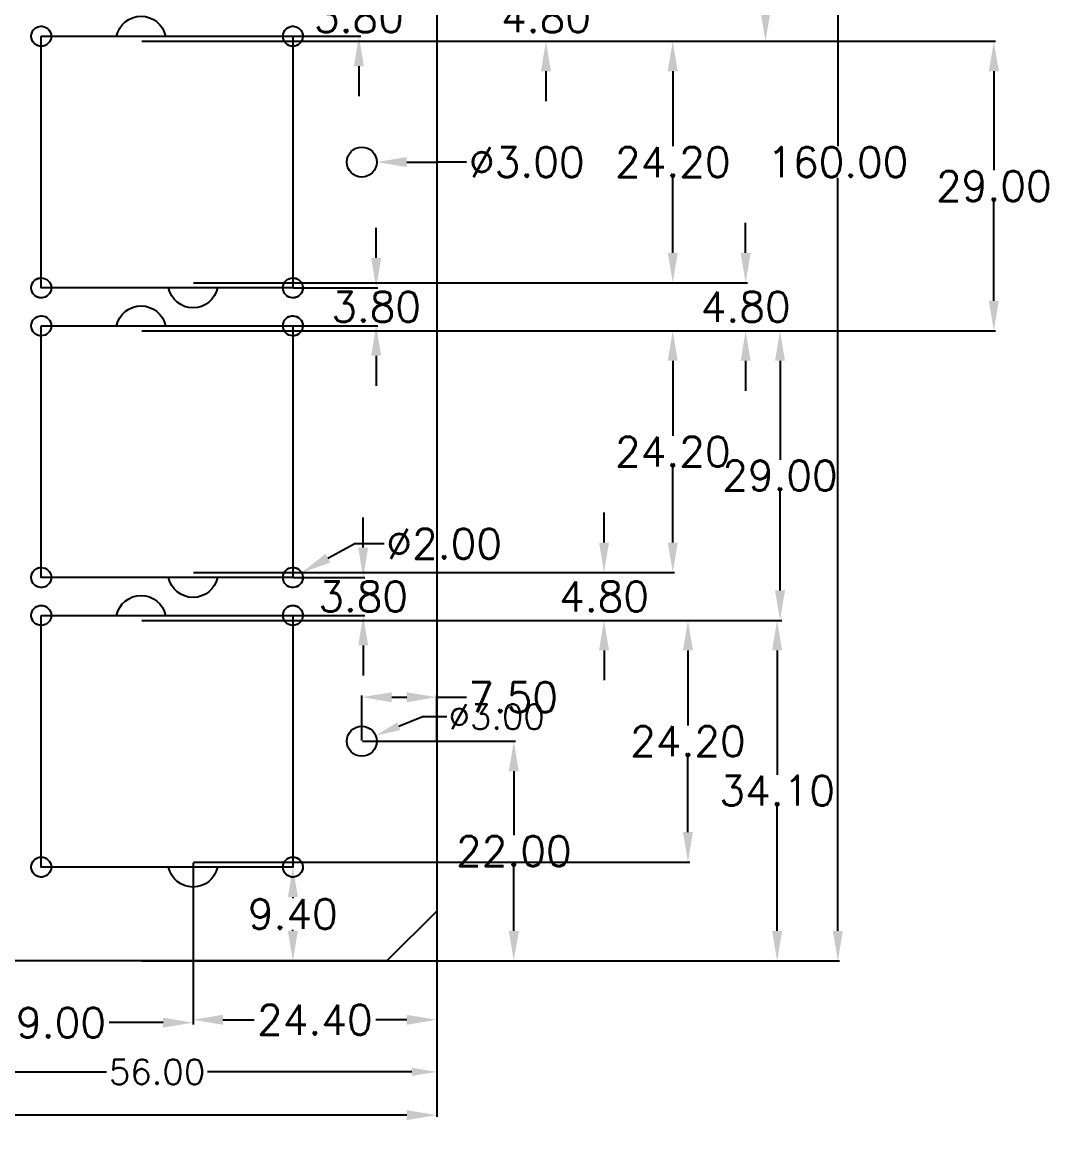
# Model space of a CAD drawing. Header units: millimetres. Extents: x -257 to 257, y -194 to 194.
# Drawn here: x 43.5 to 146.2, y -97.4 to 14 of the extents above; entities that cross this region are included whole.
import ezdxf

# ---------------------------------------------------------------- set-up
doc = ezdxf.new("R2010")
doc.units = ezdxf.units.MM
for name, color, linetype in [('Corner holes', 6, 'Continuous'), ('Glass holder', 1, 'Continuous'), ('Glass holder dimensions', 7, 'Continuous'), ('Square cut-outs', 7, 'Continuous')]:
    doc.layers.add(name, color=color, linetype=linetype)
doc.styles.get("Standard").update_dxf_attribs({"font": 'txt_____.ttf'})
doc.dimstyles.new('COPY_1_OF_STANDARD', dxfattribs={"dimtxt": 2.5, "dimasz": 2.5, "dimexe": 0.09, "dimexo": 0.031, "dimgap": 0.045, "dimtad": 0, "dimtih": 1, "dimtoh": 1, "dimzin": 0, "dimdsep": 46, "dimtxsty": 'Standard', "dimsah": 1, "dimcen": 0, "dimadec": 0, "dimazin": 0, "dimtfac": 1, "dimtdec": 4, "dimtofl": 0, "dimtmove": 0, "dimatfit": 3, "dimfxl": 1, "dimtolj": 1, "dimtzin": 0, "dimarcsym": 0})
doc.dimstyles.get("Standard").update_dxf_attribs({"dimtxt": 3, "dimasz": 3, "dimexe": 0.18, "dimexo": 0.063, "dimgap": 0.09, "dimtad": 0, "dimtih": 1, "dimtoh": 1, "dimzin": 0, "dimdsep": 46, "dimtxsty": 'Standard', "dimsah": 1, "dimcen": 0, "dimadec": 0, "dimazin": 0, "dimtfac": 1, "dimtdec": 4, "dimtofl": 0, "dimtmove": 0, "dimatfit": 3, "dimfxl": 1, "dimtolj": 1, "dimtzin": 0, "dimarcsym": 0})

# ---------------------------------------------------------------- blocks, each defined once
blk = doc.blocks.new('*D95')
at = {"layer": 'Defpoints', "color": 0, "transparency": 16777216}
for p in [(-85, -79.94), (85, -80), (85, -95.44)]:
    blk.add_point(p, dxfattribs=at)
at = {"layer": 'Glass holder dimensions', "color": 0, "linetype": 'ByBlock', "lineweight": -2, "transparency": 16777216}
for p, q in [((-85, -80), (-85, -95.62)), ((85, -80.06), (85, -95.62)), ((-82, -95.44), (-5.88, -95.44)), ((82, -95.44), (5.88, -95.44))]:
    blk.add_line(p, q, dxfattribs=at)
at = {"layer": 'Glass holder dimensions', "color": 0, "transparency": 16777216}
for points in [[(-82, -94.94), (-82, -95.94), (-85, -95.44)], [(82, -95.94), (82, -94.94), (85, -95.44)]]:
    blk.add_solid(points, dxfattribs=at)
at = {"layer": 'Glass holder dimensions', "color": 0, "transparency": 16777216, "insert": (0, -95.44), "char_height": 3, "attachment_point": 5}
blk.add_mtext('\\A1;170.0', dxfattribs=at)
blk = doc.blocks.new('*D100')
at = {"layer": 'Defpoints', "color": 0, "transparency": 16777216}
for p in [(31.6, -70.1), (60.6, -70.1), (60.6, -86.18)]:
    blk.add_point(p, dxfattribs=at)
at = {"layer": 'Glass holder dimensions', "color": 0, "linetype": 'ByBlock', "lineweight": -2, "transparency": 16777216}
for p, q in [((31.6, -70.16), (31.6, -86.36)), ((60.6, -70.16), (60.6, -86.36)), ((34.6, -86.18), (40.01, -86.18)), ((57.6, -86.18), (52.19, -86.18))]:
    blk.add_line(p, q, dxfattribs=at)
at = {"layer": 'Glass holder dimensions', "color": 0, "transparency": 16777216}
for points in [[(34.6, -85.68), (34.6, -86.68), (31.6, -86.18)], [(57.6, -86.68), (57.6, -85.68), (60.6, -86.18)]]:
    blk.add_solid(points, dxfattribs=at)
at = {"layer": 'Glass holder dimensions', "color": 0, "transparency": 16777216, "insert": (46.1, -86.18), "char_height": 3, "attachment_point": 5}
blk.add_mtext('\\A1;29.00', dxfattribs=at)
blk = doc.blocks.new('*D101')
at = {"layer": 'Defpoints', "color": 0, "transparency": 16777216}
for p in [(60.6, -70.1), (85, -70.1), (85, -85.89)]:
    blk.add_point(p, dxfattribs=at)
at = {"layer": 'Glass holder dimensions', "color": 0, "linetype": 'ByBlock', "lineweight": -2, "transparency": 16777216}
for p, q in [((60.6, -70.16), (60.6, -86.07)), ((85, -70.16), (85, -86.07)), ((63.6, -85.89), (66.71, -85.89)), ((82, -85.89), (78.89, -85.89))]:
    blk.add_line(p, q, dxfattribs=at)
at = {"layer": 'Glass holder dimensions', "color": 0, "transparency": 16777216}
for points in [[(63.6, -85.39), (63.6, -86.39), (60.6, -85.89)], [(82, -86.39), (82, -85.39), (85, -85.89)]]:
    blk.add_solid(points, dxfattribs=at)
at = {"layer": 'Glass holder dimensions', "color": 0, "transparency": 16777216, "insert": (72.8, -85.89), "char_height": 3, "attachment_point": 5}
blk.add_mtext('\\A1;24.40', dxfattribs=at)
blk = doc.blocks.new('*D113')
at = {"layer": 'Defpoints', "color": 0, "transparency": 16777216}
for p in [(85, -53.59), (77.5, -58), (85, -58)]:
    blk.add_point(p, dxfattribs=at)
at = {"layer": 'Glass holder dimensions', "color": 0, "linetype": 'ByBlock', "lineweight": -2, "transparency": 16777216}
for p, q in [((77.5, -57.94), (77.5, -53.41)), ((85, -57.94), (85, -53.41)), ((80.5, -53.59), (82, -53.59)), ((85, -53.59), (88, -53.59))]:
    blk.add_line(p, q, dxfattribs=at)
at = {"layer": 'Glass holder dimensions', "color": 0, "transparency": 16777216}
for points in [[(80.5, -53.09), (80.5, -54.09), (77.5, -53.59)], [(82, -54.09), (82, -53.09), (85, -53.59)]]:
    blk.add_solid(points, dxfattribs=at)
at = {"layer": 'Glass holder dimensions', "color": 0, "transparency": 16777216, "insert": (92.66, -53.59), "char_height": 3, "attachment_point": 5}
blk.add_mtext('\\A1;7.50', dxfattribs=at)
blk = doc.blocks.new('*D114')
at = {"layer": 'Defpoints', "color": 0, "transparency": 16777216}
for p in [(77.5, -58), (77.5, -80), (92.72, -80)]:
    blk.add_point(p, dxfattribs=at)
at = {"layer": 'Glass holder dimensions', "color": 0, "linetype": 'ByBlock', "lineweight": -2, "transparency": 16777216}
for p, q in [((77.56, -58), (92.9, -58)), ((92.72, -61), (92.72, -67.41)), ((92.72, -77), (92.72, -70.59)), ((77.56, -80), (92.9, -80))]:
    blk.add_line(p, q, dxfattribs=at)
at = {"layer": 'Glass holder dimensions', "color": 0, "transparency": 16777216}
for points in [[(93.22, -61), (92.22, -61), (92.72, -58)], [(92.22, -77), (93.22, -77), (92.72, -80)]]:
    blk.add_solid(points, dxfattribs=at)
at = {"layer": 'Glass holder dimensions', "color": 0, "transparency": 16777216, "insert": (92.72, -69), "char_height": 3, "attachment_point": 5}
blk.add_mtext('\\A1;22.00', dxfattribs=at)
blk = doc.blocks.new('*D117')
at = {"layer": 'Defpoints', "color": 0, "transparency": 16777216}
for p in [(55.4, 12.1), (60.6, -12.1), (108.64, -12.1)]:
    blk.add_point(p, dxfattribs=at)
at = {"layer": 'Glass holder dimensions', "color": 0, "linetype": 'ByBlock', "lineweight": -2, "transparency": 16777216}
for p, q in [((55.46, 12.1), (108.82, 12.1)), ((108.64, 9.1), (108.64, 1.59)), ((108.64, -9.1), (108.64, -1.59)), ((60.66, -12.1), (108.82, -12.1))]:
    blk.add_line(p, q, dxfattribs=at)
at = {"layer": 'Glass holder dimensions', "color": 0, "transparency": 16777216}
for points in [[(109.14, 9.1), (108.14, 9.1), (108.64, 12.1)], [(108.14, -9.1), (109.14, -9.1), (108.64, -12.1)]]:
    blk.add_solid(points, dxfattribs=at)
at = {"layer": 'Glass holder dimensions', "color": 0, "transparency": 16777216, "insert": (108.64, 0), "char_height": 3, "attachment_point": 5}
blk.add_mtext('\\A1;24.20', dxfattribs=at)
blk = doc.blocks.new('*D118')
at = {"layer": 'Defpoints', "color": 0, "transparency": 16777216}
for p in [(55.4, -16.9), (60.6, -41.1), (108.64, -41.1)]:
    blk.add_point(p, dxfattribs=at)
at = {"layer": 'Glass holder dimensions', "color": 0, "linetype": 'ByBlock', "lineweight": -2, "transparency": 16777216}
for p, q in [((55.46, -16.9), (108.82, -16.9)), ((108.64, -19.9), (108.64, -27.41)), ((108.64, -38.1), (108.64, -30.59)), ((60.66, -41.1), (108.82, -41.1))]:
    blk.add_line(p, q, dxfattribs=at)
at = {"layer": 'Glass holder dimensions', "color": 0, "transparency": 16777216}
for points in [[(109.14, -19.9), (108.14, -19.9), (108.64, -16.9)], [(108.14, -38.1), (109.14, -38.1), (108.64, -41.1)]]:
    blk.add_solid(points, dxfattribs=at)
at = {"layer": 'Glass holder dimensions', "color": 0, "transparency": 16777216, "insert": (108.64, -29), "char_height": 3, "attachment_point": 5}
blk.add_mtext('\\A1;24.20', dxfattribs=at)
blk = doc.blocks.new('*D119')
at = {"layer": 'Defpoints', "color": 0, "transparency": 16777216}
for p in [(60.6, -12.1), (55.4, -16.9), (115.94, -16.9)]:
    blk.add_point(p, dxfattribs=at)
at = {"layer": 'Glass holder dimensions', "color": 0, "linetype": 'ByBlock', "lineweight": -2, "transparency": 16777216}
for p, q in [((115.94, -9.1), (115.94, -6.1)), ((60.66, -12.1), (116.12, -12.1)), ((55.46, -16.9), (116.12, -16.9)), ((115.94, -19.9), (115.94, -22.9))]:
    blk.add_line(p, q, dxfattribs=at)
at = {"layer": 'Glass holder dimensions', "color": 0, "transparency": 16777216}
for points in [[(115.44, -9.1), (116.44, -9.1), (115.94, -12.1)], [(116.44, -19.9), (115.44, -19.9), (115.94, -16.9)]]:
    blk.add_solid(points, dxfattribs=at)
at = {"layer": 'Glass holder dimensions', "color": 0, "transparency": 16777216, "insert": (115.94, -14.5), "char_height": 3, "attachment_point": 5}
blk.add_mtext('\\A1;4.80', dxfattribs=at)
blk = doc.blocks.new('*D120')
at = {"layer": 'Defpoints', "color": 0, "transparency": 16777216}
for p in [(60.6, -41.1), (55.4, -45.9), (101.76, -45.9)]:
    blk.add_point(p, dxfattribs=at)
at = {"layer": 'Glass holder dimensions', "color": 0, "linetype": 'ByBlock', "lineweight": -2, "transparency": 16777216}
for p, q in [((101.76, -38.1), (101.76, -35.1)), ((60.66, -41.1), (101.94, -41.1)), ((55.46, -45.9), (101.94, -45.9)), ((101.76, -48.9), (101.76, -51.9))]:
    blk.add_line(p, q, dxfattribs=at)
at = {"layer": 'Glass holder dimensions', "color": 0, "transparency": 16777216}
for points in [[(101.26, -38.1), (102.26, -38.1), (101.76, -41.1)], [(102.26, -48.9), (101.26, -48.9), (101.76, -45.9)]]:
    blk.add_solid(points, dxfattribs=at)
at = {"layer": 'Glass holder dimensions', "color": 0, "transparency": 16777216, "insert": (101.76, -43.5), "char_height": 3, "attachment_point": 5}
blk.add_mtext('\\A1;4.80', dxfattribs=at)
blk = doc.blocks.new('*D121')
at = {"layer": 'Defpoints', "color": 0, "transparency": 16777216}
for p in [(55.4, -45.9), (60.6, -70.1), (110.16, -70.1)]:
    blk.add_point(p, dxfattribs=at)
at = {"layer": 'Glass holder dimensions', "color": 0, "linetype": 'ByBlock', "lineweight": -2, "transparency": 16777216}
for p, q in [((55.46, -45.9), (110.34, -45.9)), ((110.16, -48.9), (110.16, -56.41)), ((110.16, -67.1), (110.16, -59.59)), ((60.66, -70.1), (110.34, -70.1))]:
    blk.add_line(p, q, dxfattribs=at)
at = {"layer": 'Glass holder dimensions', "color": 0, "transparency": 16777216}
for points in [[(110.66, -48.9), (109.66, -48.9), (110.16, -45.9)], [(109.66, -67.1), (110.66, -67.1), (110.16, -70.1)]]:
    blk.add_solid(points, dxfattribs=at)
at = {"layer": 'Glass holder dimensions', "color": 0, "transparency": 16777216, "insert": (110.16, -58), "char_height": 3, "attachment_point": 5}
blk.add_mtext('\\A1;24.20', dxfattribs=at)
blk = doc.blocks.new('*D127')
at = {"layer": 'Defpoints', "color": 0, "transparency": 16777216}
for p in [(70.5, 16.4), (70.6, 12.6), (77.21, 12.6)]:
    blk.add_point(p, dxfattribs=at)
at = {"layer": 'Glass holder dimensions', "color": 0, "linetype": 'ByBlock', "lineweight": -2, "transparency": 16777216}
for p, q in [((77.21, 19.4), (77.21, 22.4)), ((70.56, 16.4), (77.39, 16.4)), ((70.66, 12.6), (77.39, 12.6)), ((77.21, 9.6), (77.21, 6.6))]:
    blk.add_line(p, q, dxfattribs=at)
at = {"layer": 'Glass holder dimensions', "color": 0, "transparency": 16777216}
for points in [[(76.71, 19.4), (77.71, 19.4), (77.21, 16.4)], [(77.71, 9.6), (76.71, 9.6), (77.21, 12.6)]]:
    blk.add_solid(points, dxfattribs=at)
at = {"layer": 'Glass holder dimensions', "color": 0, "transparency": 16777216, "insert": (77.21, 14.5), "char_height": 3, "attachment_point": 5}
blk.add_mtext('\\A1;3.80', dxfattribs=at)
blk = doc.blocks.new('*D129')
at = {"layer": 'Defpoints', "color": 0, "transparency": 16777216}
for p in [(70.6, -12.6), (70.6, -16.4), (78.94, -16.4)]:
    blk.add_point(p, dxfattribs=at)
at = {"layer": 'Glass holder dimensions', "color": 0, "linetype": 'ByBlock', "lineweight": -2, "transparency": 16777216}
for p, q in [((78.94, -9.6), (78.94, -6.6)), ((70.66, -12.6), (79.12, -12.6)), ((70.66, -16.4), (79.12, -16.4)), ((78.94, -19.4), (78.94, -22.4))]:
    blk.add_line(p, q, dxfattribs=at)
at = {"layer": 'Glass holder dimensions', "color": 0, "transparency": 16777216}
for points in [[(78.44, -9.6), (79.44, -9.6), (78.94, -12.6)], [(79.44, -19.4), (78.44, -19.4), (78.94, -16.4)]]:
    blk.add_solid(points, dxfattribs=at)
at = {"layer": 'Glass holder dimensions', "color": 0, "transparency": 16777216, "insert": (78.94, -14.5), "char_height": 3, "attachment_point": 5}
blk.add_mtext('\\A1;3.80', dxfattribs=at)
blk = doc.blocks.new('*D130')
at = {"layer": 'Defpoints', "color": 0, "transparency": 16777216}
for p in [(70.6, -41.6), (70.6, -45.4), (77.64, -45.4)]:
    blk.add_point(p, dxfattribs=at)
at = {"layer": 'Glass holder dimensions', "color": 0, "linetype": 'ByBlock', "lineweight": -2, "transparency": 16777216}
for p, q in [((77.64, -38.6), (77.64, -35.6)), ((70.66, -41.6), (77.82, -41.6)), ((70.66, -45.4), (77.82, -45.4)), ((77.64, -48.4), (77.64, -51.4))]:
    blk.add_line(p, q, dxfattribs=at)
at = {"layer": 'Glass holder dimensions', "color": 0, "transparency": 16777216}
for points in [[(77.14, -38.6), (78.14, -38.6), (77.64, -41.6)], [(78.14, -48.4), (77.14, -48.4), (77.64, -45.4)]]:
    blk.add_solid(points, dxfattribs=at)
at = {"layer": 'Glass holder dimensions', "color": 0, "transparency": 16777216, "insert": (77.64, -43.5), "char_height": 3, "attachment_point": 5}
blk.add_mtext('\\A1;3.80', dxfattribs=at)
blk = doc.blocks.new('*D131')
at = {"layer": 'Defpoints', "color": 0, "transparency": 16777216}
for p in [(70.6, -70.6), (70.6, -80), (70.6, -80)]:
    blk.add_point(p, dxfattribs=at)
at = {"layer": 'Glass holder dimensions', "color": 0, "linetype": 'ByBlock', "lineweight": -2, "transparency": 16777216}
for p, q in [((70.537, -70.6), (70.42, -70.6)), ((70.6, -73.6), (70.6, -73.71)), ((70.6, -77), (70.6, -76.89)), ((70.537, -80), (70.42, -80))]:
    blk.add_line(p, q, dxfattribs=at)
at = {"layer": 'Glass holder dimensions', "color": 0, "transparency": 16777216}
for points in [[(71.1, -73.6), (70.1, -73.6), (70.6, -70.6)], [(70.1, -77), (71.1, -77), (70.6, -80)]]:
    blk.add_solid(points, dxfattribs=at)
at = {"layer": 'Glass holder dimensions', "color": 0, "transparency": 16777216, "insert": (70.6, -75.3), "char_height": 3, "attachment_point": 5}
blk.add_mtext('\\A1;9.40', dxfattribs=at)
blk = doc.blocks.new('*D132')
at = {"layer": 'Defpoints', "color": 0, "transparency": 16777216}
for p in [(76, 0), (79, 0)]:
    blk.add_point(p, dxfattribs=at)
at = {"layer": 'Glass holder dimensions', "color": 0, "linetype": 'ByBlock', "lineweight": -2, "transparency": 16777216}
for p in [(82, 0), (88, 0)]:
    blk.add_line(p, (85, 0), dxfattribs=at)
at = {"layer": 'Glass holder dimensions', "color": 0, "transparency": 16777216}
blk.add_solid([(82, 0.5), (82, -0.5), (79, 0)], dxfattribs=at)
at = {"layer": 'Glass holder dimensions', "color": 0, "transparency": 16777216, "insert": (94.02, 0), "char_height": 3, "attachment_point": 5}
blk.add_mtext('\\A1;%%c3.00', dxfattribs=at)
blk = doc.blocks.new('*D133')
at = {"layer": 'Defpoints', "color": 0, "transparency": 16777216}
for p in [(71.48, -41.12), (69.72, -42.08)]:
    blk.add_point(p, dxfattribs=at)
at = {"layer": 'Glass holder dimensions', "color": 0, "linetype": 'ByBlock', "lineweight": -2, "transparency": 16777216}
for p in [(74.1, -39.67), (79.73, -38.22)]:
    blk.add_line(p, (76.73, -38.22), dxfattribs=at)
at = {"layer": 'Glass holder dimensions', "color": 0, "transparency": 16777216}
blk.add_solid([(73.86, -39.23), (74.34, -40.11), (71.48, -41.12)], dxfattribs=at)
at = {"layer": 'Glass holder dimensions', "color": 0, "transparency": 16777216, "insert": (85.75, -38.22), "char_height": 3, "attachment_point": 5}
blk.add_mtext('\\A1;%%c2.00', dxfattribs=at)
blk = doc.blocks.new('*D135')
at = {"layer": 'Defpoints', "color": 0, "transparency": 16777216}
for p in [(60.3, 16.9), (55.4, 12.1), (95.94, 12.1)]:
    blk.add_point(p, dxfattribs=at)
at = {"layer": 'Glass holder dimensions', "color": 0, "linetype": 'ByBlock', "lineweight": -2, "transparency": 16777216}
for p, q in [((95.94, 19.9), (95.94, 22.9)), ((60.36, 16.9), (96.12, 16.9)), ((55.46, 12.1), (96.12, 12.1)), ((95.94, 9.1), (95.94, 6.1))]:
    blk.add_line(p, q, dxfattribs=at)
at = {"layer": 'Glass holder dimensions', "color": 0, "transparency": 16777216}
for points in [[(95.44, 19.9), (96.44, 19.9), (95.94, 16.9)], [(96.44, 9.1), (95.44, 9.1), (95.94, 12.1)]]:
    blk.add_solid(points, dxfattribs=at)
at = {"layer": 'Glass holder dimensions', "color": 0, "transparency": 16777216, "insert": (95.94, 14.5), "char_height": 3, "attachment_point": 5}
blk.add_mtext('\\A1;4.80', dxfattribs=at)
blk = doc.blocks.new('*D137')
at = {"layer": 'Defpoints', "color": 0, "transparency": 16777216}
for p in [(85, 80), (85, -80), (125.17, -80)]:
    blk.add_point(p, dxfattribs=at)
at = {"layer": 'Glass holder dimensions', "color": 0, "linetype": 'ByBlock', "lineweight": -2, "transparency": 16777216}
for p, q in [((85.06, 80), (125.35, 80)), ((125.17, 77), (125.17, 1.59)), ((125.17, -77), (125.17, -1.59)), ((85.06, -80), (125.35, -80))]:
    blk.add_line(p, q, dxfattribs=at)
at = {"layer": 'Glass holder dimensions', "color": 0, "transparency": 16777216}
for points in [[(125.67, 77), (124.67, 77), (125.17, 80)], [(124.67, -77), (125.67, -77), (125.17, -80)]]:
    blk.add_solid(points, dxfattribs=at)
at = {"layer": 'Glass holder dimensions', "color": 0, "transparency": 16777216, "insert": (125.17, 0), "char_height": 3, "attachment_point": 5}
blk.add_mtext('\\A1;160.00', dxfattribs=at)
blk = doc.blocks.new('*D139')
at = {"layer": 'Defpoints', "color": 0, "transparency": 16777216}
for p in [(55.3, 41.1), (55.4, 12.1), (117.93, 12.1)]:
    blk.add_point(p, dxfattribs=at)
at = {"layer": 'Glass holder dimensions', "color": 0, "linetype": 'ByBlock', "lineweight": -2, "transparency": 16777216}
for p, q in [((55.36, 41.1), (118.11, 41.1)), ((117.93, 38.1), (117.93, 28.19)), ((117.93, 15.1), (117.93, 25.01)), ((55.46, 12.1), (118.11, 12.1))]:
    blk.add_line(p, q, dxfattribs=at)
at = {"layer": 'Glass holder dimensions', "color": 0, "transparency": 16777216}
for points in [[(118.43, 38.1), (117.43, 38.1), (117.93, 41.1)], [(117.43, 15.1), (118.43, 15.1), (117.93, 12.1)]]:
    blk.add_solid(points, dxfattribs=at)
at = {"layer": 'Glass holder dimensions', "color": 0, "transparency": 16777216, "insert": (117.93, 26.6), "char_height": 3, "attachment_point": 5}
blk.add_mtext('\\A1;29.00', dxfattribs=at)
blk = doc.blocks.new('*D140')
at = {"layer": 'Defpoints', "color": 0, "transparency": 16777216}
for p in [(55.4, 12.1), (55.4, -16.9), (140.79, -16.9)]:
    blk.add_point(p, dxfattribs=at)
at = {"layer": 'Glass holder dimensions', "color": 0, "linetype": 'ByBlock', "lineweight": -2, "transparency": 16777216}
for p, q in [((55.46, 12.1), (140.97, 12.1)), ((140.79, 9.1), (140.79, -0.81)), ((140.79, -13.9), (140.79, -3.99)), ((55.46, -16.9), (140.97, -16.9))]:
    blk.add_line(p, q, dxfattribs=at)
at = {"layer": 'Glass holder dimensions', "color": 0, "transparency": 16777216}
for points in [[(141.29, 9.1), (140.29, 9.1), (140.79, 12.1)], [(140.29, -13.9), (141.29, -13.9), (140.79, -16.9)]]:
    blk.add_solid(points, dxfattribs=at)
at = {"layer": 'Glass holder dimensions', "color": 0, "transparency": 16777216, "insert": (140.79, -2.4), "char_height": 3, "attachment_point": 5}
blk.add_mtext('\\A1;29.00', dxfattribs=at)
blk = doc.blocks.new('*D141')
at = {"layer": 'Defpoints', "color": 0, "transparency": 16777216}
for p in [(55.4, -16.9), (55.4, -45.9), (119.38, -45.9)]:
    blk.add_point(p, dxfattribs=at)
at = {"layer": 'Glass holder dimensions', "color": 0, "linetype": 'ByBlock', "lineweight": -2, "transparency": 16777216}
for p, q in [((55.46, -16.9), (119.56, -16.9)), ((119.38, -19.9), (119.38, -29.81)), ((119.38, -42.9), (119.38, -32.99)), ((55.46, -45.9), (119.56, -45.9))]:
    blk.add_line(p, q, dxfattribs=at)
at = {"layer": 'Glass holder dimensions', "color": 0, "transparency": 16777216}
for points in [[(119.88, -19.9), (118.88, -19.9), (119.38, -16.9)], [(118.88, -42.9), (119.88, -42.9), (119.38, -45.9)]]:
    blk.add_solid(points, dxfattribs=at)
at = {"layer": 'Glass holder dimensions', "color": 0, "transparency": 16777216, "insert": (119.38, -31.4), "char_height": 3, "attachment_point": 5}
blk.add_mtext('\\A1;29.00', dxfattribs=at)
blk = doc.blocks.new('*D142')
at = {"layer": 'Defpoints', "color": 0, "transparency": 16777216}
for p in [(55.4, -45.9), (55.4, -80), (119.09, -80)]:
    blk.add_point(p, dxfattribs=at)
at = {"layer": 'Glass holder dimensions', "color": 0, "linetype": 'ByBlock', "lineweight": -2, "transparency": 16777216}
for p, q in [((55.46, -45.9), (119.27, -45.9)), ((119.09, -48.9), (119.09, -61.36)), ((119.09, -77), (119.09, -64.54)), ((55.46, -80), (119.27, -80))]:
    blk.add_line(p, q, dxfattribs=at)
at = {"layer": 'Glass holder dimensions', "color": 0, "transparency": 16777216}
for points in [[(119.59, -48.9), (118.59, -48.9), (119.09, -45.9)], [(118.59, -77), (119.59, -77), (119.09, -80)]]:
    blk.add_solid(points, dxfattribs=at)
at = {"layer": 'Glass holder dimensions', "color": 0, "transparency": 16777216, "insert": (119.09, -62.95), "char_height": 3, "attachment_point": 5}
blk.add_mtext('\\A1;34.10', dxfattribs=at)
blk = doc.blocks.new('*D148')
at = {"layer": 'Defpoints', "color": 0, "transparency": 16777216}
for p in [(85, -75), (29, -77.5), (85, -91.11)]:
    blk.add_point(p, dxfattribs=at)
at = {"layer": 'Glass holder dimensions', "color": 0, "linetype": 'ByBlock', "lineweight": -2, "transparency": 16777216}
for p, q in [((85, -75.03), (85, -91.2)), ((29, -77.53), (29, -91.2)), ((31.5, -91.11), (51.95, -91.11)), ((82.5, -91.11), (62.05, -91.11))]:
    blk.add_line(p, q, dxfattribs=at)
at = {"layer": 'Glass holder dimensions', "color": 0, "transparency": 16777216}
for points in [[(31.5, -90.69), (31.5, -91.52), (29, -91.11)], [(82.5, -91.52), (82.5, -90.69), (85, -91.11)]]:
    blk.add_solid(points, dxfattribs=at)
at = {"layer": 'Glass holder dimensions', "color": 0, "transparency": 16777216, "insert": (57, -91.11), "char_height": 2.5, "attachment_point": 5}
blk.add_mtext('\\A1;56.00', dxfattribs=at)
blk = doc.blocks.new('*D152')
at = {"layer": 'Defpoints', "color": 0, "transparency": 16777216}
for p in [(78.89, -57.44), (76.11, -58.56)]:
    blk.add_point(p, dxfattribs=at)
at = {"layer": 'Glass holder dimensions', "color": 0, "linetype": 'ByBlock', "lineweight": -2, "transparency": 16777216}
for p in [(81.21, -56.49), (86.02, -55.55)]:
    blk.add_line(p, (83.52, -55.55), dxfattribs=at)
at = {"layer": 'Glass holder dimensions', "color": 0, "transparency": 16777216}
blk.add_solid([(81.05, -56.11), (81.36, -56.88), (78.89, -57.44)], dxfattribs=at)
at = {"layer": 'Glass holder dimensions', "color": 0, "transparency": 16777216, "insert": (91.01, -55.55), "char_height": 2.5, "attachment_point": 5}
blk.add_mtext('\\A1;%%c3.00', dxfattribs=at)

msp = doc.modelspace()

# ---------------------------------------------------------------- linework, layer by layer
at = {"layer": 'Corner holes'}
for centre in [(45.4, 12.6), (45.4, 12.6), (70.6, 12.6), (70.6, 12.6), (45.4, -12.6), (45.4, -12.6), (70.6, -12.6), (70.6, -12.6), (45.4, -16.4), (45.4, -16.4), (70.6, -16.4), (70.6, -16.4), (45.4, -41.6), (45.4, -41.6), (70.6, -41.6), (70.6, -41.6), (45.4, -45.4), (45.4, -45.4), (70.6, -45.4), (70.6, -45.4), (45.4, -70.6), (45.4, -70.6), (70.6, -70.6), (70.6, -70.6)]:
    msp.add_circle(centre, 1, dxfattribs=at)
at = {"layer": 'Glass holder'}
for p, q in [((46.4, 12.6, 2), (46.4, 12.6)), ((52.951, 12.6, 2), (52.951, 12.6)), ((57.849, 12.6), (57.849, 12.6, 2)), ((69.6, 12.6, 2), (69.6, 12.6)), ((45.4, 11.6, 2), (45.4, 11.6)), ((70.6, 11.6, 2), (70.6, 11.6)), ((45.4, -11.6, 2), (45.4, -11.6)), ((70.6, -11.6, 2), (70.6, -11.6)), ((46.4, -12.6, 2), (46.4, -12.6)), ((58.151, -12.6, 2), (58.151, -12.6)), ((63.049, -12.6, 2), (63.049, -12.6)), ((69.6, -12.6, 2), (69.6, -12.6)), ((46.4, -16.4, 2), (46.4, -16.4)), ((52.951, -16.4, 2), (52.951, -16.4)), ((57.849, -16.4), (57.849, -16.4, 2)), ((69.6, -16.4, 2), (69.6, -16.4)), ((45.4, -17.4, 2), (45.4, -17.4)), ((70.6, -17.4, 2), (70.6, -17.4)), ((45.4, -40.6, 2), (45.4, -40.6)), ((70.6, -40.6, 2), (70.6, -40.6)), ((46.4, -41.6, 2), (46.4, -41.6)), ((58.151, -41.6, 2), (58.151, -41.6)), ((63.049, -41.6, 2), (63.049, -41.6)), ((69.6, -41.6, 2), (69.6, -41.6)), ((46.4, -45.4, 2), (46.4, -45.4)), ((52.951, -45.4, 2), (52.951, -45.4)), ((57.849, -45.4), (57.849, -45.4, 2)), ((69.6, -45.4, 2), (69.6, -45.4)), ((45.4, -46.4, 2), (45.4, -46.4)), ((70.6, -46.4, 2), (70.6, -46.4)), ((45.4, -69.6, 2), (45.4, -69.6)), ((70.6, -69.6, 2), (70.6, -69.6)), ((46.4, -70.6, 2), (46.4, -70.6)), ((58.151, -70.6, 2), (58.151, -70.6)), ((63.049, -70.6, 2), (63.049, -70.6)), ((69.6, -70.6, 2), (69.6, -70.6)), ((85, -75, 2), (85, -75)), ((80, -80, 2), (80, -80))]:
    msp.add_line(p, q, dxfattribs=at)
at = {"layer": 'Glass holder', "flags": 128}
for points in [[(46.4, 12.6), (52.951, 12.6, -0.8164966), (57.849, 12.6), (69.6, 12.6, -2.4142136), (70.6, 11.6), (70.6, -11.6, -2.4142136), (69.6, -12.6), (63.049, -12.6, -0.8164966), (58.151, -12.6), (46.4, -12.6, -2.4142136), (45.4, -11.6), (45.4, 11.6, -2.4142136), (46.4, 12.6, 2.4575871)], [(46.4, 12.6), (52.951, 12.6, -0.8164966), (57.849, 12.6), (69.6, 12.6, -2.4142136), (70.6, 11.6), (70.6, -11.6, -2.4142136), (69.6, -12.6), (63.049, -12.6, -0.8164966), (58.151, -12.6), (46.4, -12.6, -2.4142136), (45.4, -11.6), (45.4, 11.6, -2.4142136), (46.4, 12.6, 2.4575871)], [(46.4, 12.6), (52.951, 12.6, -0.8164966), (57.849, 12.6), (69.6, 12.6, -2.4142136), (70.6, 11.6), (70.6, -11.6, -2.4142136), (69.6, -12.6), (63.049, -12.6, -0.8164966), (58.151, -12.6), (46.4, -12.6, -2.4142136), (45.4, -11.6), (45.4, 11.6, -2.4142136), (46.4, 12.6, 2.4575871)], [(46.4, 12.6), (52.951, 12.6, -0.8164966), (57.849, 12.6), (69.6, 12.6, -2.4142136), (70.6, 11.6), (70.6, -11.6, -2.4142136), (69.6, -12.6), (63.049, -12.6, -0.8164966), (58.151, -12.6), (46.4, -12.6, -2.4142136), (45.4, -11.6), (45.4, 11.6, -2.4142136), (46.4, 12.6, 2.4575871)], [(46.4, -16.4), (52.951, -16.4, -0.8164966), (57.849, -16.4), (69.6, -16.4, -2.4142136), (70.6, -17.4), (70.6, -40.6, -2.4142136), (69.6, -41.6), (63.049, -41.6, -0.8164966), (58.151, -41.6), (46.4, -41.6, -2.4142136), (45.4, -40.6), (45.4, -17.4, -2.4142136), (46.4, -16.4, 2.4575871)], [(46.4, -16.4), (52.951, -16.4, -0.8164966), (57.849, -16.4), (69.6, -16.4, -2.4142136), (70.6, -17.4), (70.6, -40.6, -2.4142136), (69.6, -41.6), (63.049, -41.6, -0.8164966), (58.151, -41.6), (46.4, -41.6, -2.4142136), (45.4, -40.6), (45.4, -17.4, -2.4142136), (46.4, -16.4, 2.4575871)], [(46.4, -16.4), (52.951, -16.4, -0.8164966), (57.849, -16.4), (69.6, -16.4, -2.4142136), (70.6, -17.4), (70.6, -40.6, -2.4142136), (69.6, -41.6), (63.049, -41.6, -0.8164966), (58.151, -41.6), (46.4, -41.6, -2.4142136), (45.4, -40.6), (45.4, -17.4, -2.4142136), (46.4, -16.4, 2.4575871)], [(46.4, -16.4), (52.951, -16.4, -0.8164966), (57.849, -16.4), (69.6, -16.4, -2.4142136), (70.6, -17.4), (70.6, -40.6, -2.4142136), (69.6, -41.6), (63.049, -41.6, -0.8164966), (58.151, -41.6), (46.4, -41.6, -2.4142136), (45.4, -40.6), (45.4, -17.4, -2.4142136), (46.4, -16.4, 2.4575871)], [(46.4, -45.4), (52.951, -45.4, -0.8164966), (57.849, -45.4), (69.6, -45.4, -2.4142136), (70.6, -46.4), (70.6, -69.6, -2.4142136), (69.6, -70.6), (63.049, -70.6, -0.8164966), (58.151, -70.6), (46.4, -70.6, -2.4142136), (45.4, -69.6), (45.4, -46.4, -2.4142136), (46.4, -45.4, 2.4575871)], [(46.4, -45.4), (52.951, -45.4, -0.8164966), (57.849, -45.4), (69.6, -45.4, -2.4142136), (70.6, -46.4), (70.6, -69.6, -2.4142136), (69.6, -70.6), (63.049, -70.6, -0.8164966), (58.151, -70.6), (46.4, -70.6, -2.4142136), (45.4, -69.6), (45.4, -46.4, -2.4142136), (46.4, -45.4, 2.4575871)], [(46.4, -45.4), (52.951, -45.4, -0.8164966), (57.849, -45.4), (69.6, -45.4, -2.4142136), (70.6, -46.4), (70.6, -69.6, -2.4142136), (69.6, -70.6), (63.049, -70.6, -0.8164966), (58.151, -70.6), (46.4, -70.6, -2.4142136), (45.4, -69.6), (45.4, -46.4, -2.4142136), (46.4, -45.4, 2.4575871)], [(46.4, -45.4), (52.951, -45.4, -0.8164966), (57.849, -45.4), (69.6, -45.4, -2.4142136), (70.6, -46.4), (70.6, -69.6, -2.4142136), (69.6, -70.6), (63.049, -70.6, -0.8164966), (58.151, -70.6), (46.4, -70.6, -2.4142136), (45.4, -69.6), (45.4, -46.4, -2.4142136), (46.4, -45.4, 2.4575871)]]:
    msp.add_lwpolyline(points, format="xyb", dxfattribs=at)
at = {"layer": 'Glass holder'}
for points in [[(-80, 80, 0), (80, 80, 0), (85, 75, 0), (85, -75, 0), (80, -80, 0), (-80, -80, 0), (-85, -75, 0), (-85, 75, 0), (-80, 80, 0)], [(-80, 80, 2), (80, 80, 2), (85, 75, 2), (85, -75, 2), (80, -80, 2), (-80, -80, 2), (-85, -75, 2), (-85, 75, 2), (-80, 80, 2)]]:
    msp.add_polyline3d(points, dxfattribs=at)
for centre in [(77.5, 0), (77.5, 0, 2), (77.5, -58), (77.5, -58, 2)]:
    msp.add_circle(centre, 1.5, dxfattribs=at)
at = {"layer": 'Square cut-outs', "flags": 128}
for points in [[(45.4, 12.6), (70.6, 12.6), (70.6, -12.6), (45.4, -12.6)], [(45.4, 12.6), (70.6, 12.6), (70.6, -12.6), (45.4, -12.6)], [(45.4, -16.4), (70.6, -16.4), (70.6, -41.6), (45.4, -41.6)], [(45.4, -16.4), (70.6, -16.4), (70.6, -41.6), (45.4, -41.6)], [(45.4, -45.4), (70.6, -45.4), (70.6, -70.6), (45.4, -70.6)]]:
    msp.add_lwpolyline(points, close=True, dxfattribs=at)

# ---------------------------------------------------------------- dimensions: what is measured, and where the dimension line sits
at = {"layer": 'Glass holder dimensions'}
for base, p1, p2, picture, middle in [((125.165, -80), (85, 80), (85, -80), '*D137', (125.165, 0)), ((117.931, 12.1), (55.3, 41.1), (55.4, 12.1), '*D139', (117.931, 26.6)), ((95.941, 12.1), (60.3, 16.9), (55.4, 12.1), '*D135', (95.941, 14.5)), ((77.206, 12.6), (70.5, 16.4), (70.6, 12.6), '*D127', (77.206, 14.5)), ((108.636, -12.1), (55.4, 12.1), (60.6, -12.1), '*D117', (108.636, 0)), ((140.79, -16.9), (55.4, 12.1), (55.4, -16.9), '*D140', (140.79, -2.4)), ((115.942, -16.9), (60.6, -12.1), (55.4, -16.9), '*D119', (115.942, -14.5)), ((78.942, -16.4), (70.6, -12.6), (70.6, -16.4), '*D129', (78.942, -14.5)), ((108.636, -41.1), (55.4, -16.9), (60.6, -41.1), '*D118', (108.636, -29)), ((119.378, -45.9), (55.4, -16.9), (55.4, -45.9), '*D141', (119.378, -31.4)), ((101.764, -45.9), (60.6, -41.1), (55.4, -45.9), '*D120', (101.764, -43.5)), ((77.64, -45.4), (70.6, -41.6), (70.6, -45.4), '*D130', (77.64, -43.5)), ((110.155, -70.1), (55.4, -45.9), (60.6, -70.1), '*D121', (110.155, -58)), ((119.089, -80), (55.4, -45.9), (55.4, -80), '*D142', (119.089, -62.95)), ((92.722, -80), (77.5, -58), (77.5, -80), '*D114', (92.722, -69)), ((70.6, -80), (70.6, -70.6), (70.6, -80), '*D131', (70.6, -75.3))]:
    dim = msp.add_linear_dim(base=base, p1=p1, p2=p2, angle=90, dimstyle='Standard', override={"dimexe": 0.18, "dimexo": 0.063, "dimgap": 0.09, "dimtxsty": 'Standard', "dimtfillclr": 7}, dxfattribs=at)
    dim.commit()
    dim.dimension.update_dxf_attribs({"geometry": picture, "text_midpoint": middle})
for p1, p2, dimstyle, override, picture, middle in [((76, 0), (79, 0), 'Standard', {"dimexe": 0.18, "dimexo": 0.063, "dimgap": 0.09, "dimtxsty": 'Standard', "dimtfillclr": 7}, '*D132', (94.019, 0)), ((69.724, -42.083), (71.476, -41.117), 'Standard', {"dimexe": 0.18, "dimexo": 0.063, "dimgap": 0.09, "dimtxsty": 'Standard', "dimtfillclr": 7}, '*D133', (85.75, -38.222)), ((76.11, -58.565), (78.89, -57.435), 'COPY_1_OF_STANDARD', {"dimtxsty": 'Standard'}, '*D152', (91.008, -55.554))]:
    dim = msp.add_diameter_dim_2p(p1=p1, p2=p2, dimstyle=dimstyle, override=override, dxfattribs=at)
    dim.commit()
    dim.dimension.update_dxf_attribs({"geometry": picture, "text_midpoint": middle})
for base, p1, p2, dimstyle, override, picture, middle in [((85, -53.585), (77.5, -58), (85, -58), 'Standard', {"dimexe": 0.18, "dimexo": 0.063, "dimgap": 0.09, "dimtxsty": 'Standard', "dimtfillclr": 7}, '*D113', (92.661, -53.585)), ((60.6, -86.177), (31.6, -70.1), (60.6, -70.1), 'Standard', {"dimexe": 0.18, "dimexo": 0.063, "dimgap": 0.09, "dimtxsty": 'Standard', "dimtfillclr": 7}, '*D100', (46.1, -86.177)), ((85, -85.888), (60.6, -70.1), (85, -70.1), 'Standard', {"dimexe": 0.18, "dimexo": 0.063, "dimgap": 0.09, "dimtxsty": 'Standard', "dimtfillclr": 7}, '*D101', (72.8, -85.888)), ((85, -91.106), (29, -77.5, 100), (85, -75, 102), 'COPY_1_OF_STANDARD', {"dimtxsty": 'Standard'}, '*D148', (57, -91.106)), ((85, -95.437), (-85, -79.937), (85, -80), 'Standard', {"dimexe": 0.18, "dimexo": 0.063, "dimgap": 0.09, "dimdec": 1, "dimtxsty": 'Standard', "dimtfillclr": 7}, '*D95', (0, -95.437))]:
    dim = msp.add_linear_dim(base=base, p1=p1, p2=p2, dimstyle=dimstyle, override=override, dxfattribs=at)
    dim.commit()
    dim.dimension.update_dxf_attribs({"geometry": picture, "text_midpoint": middle})

doc.saveas('drawing.dxf')
